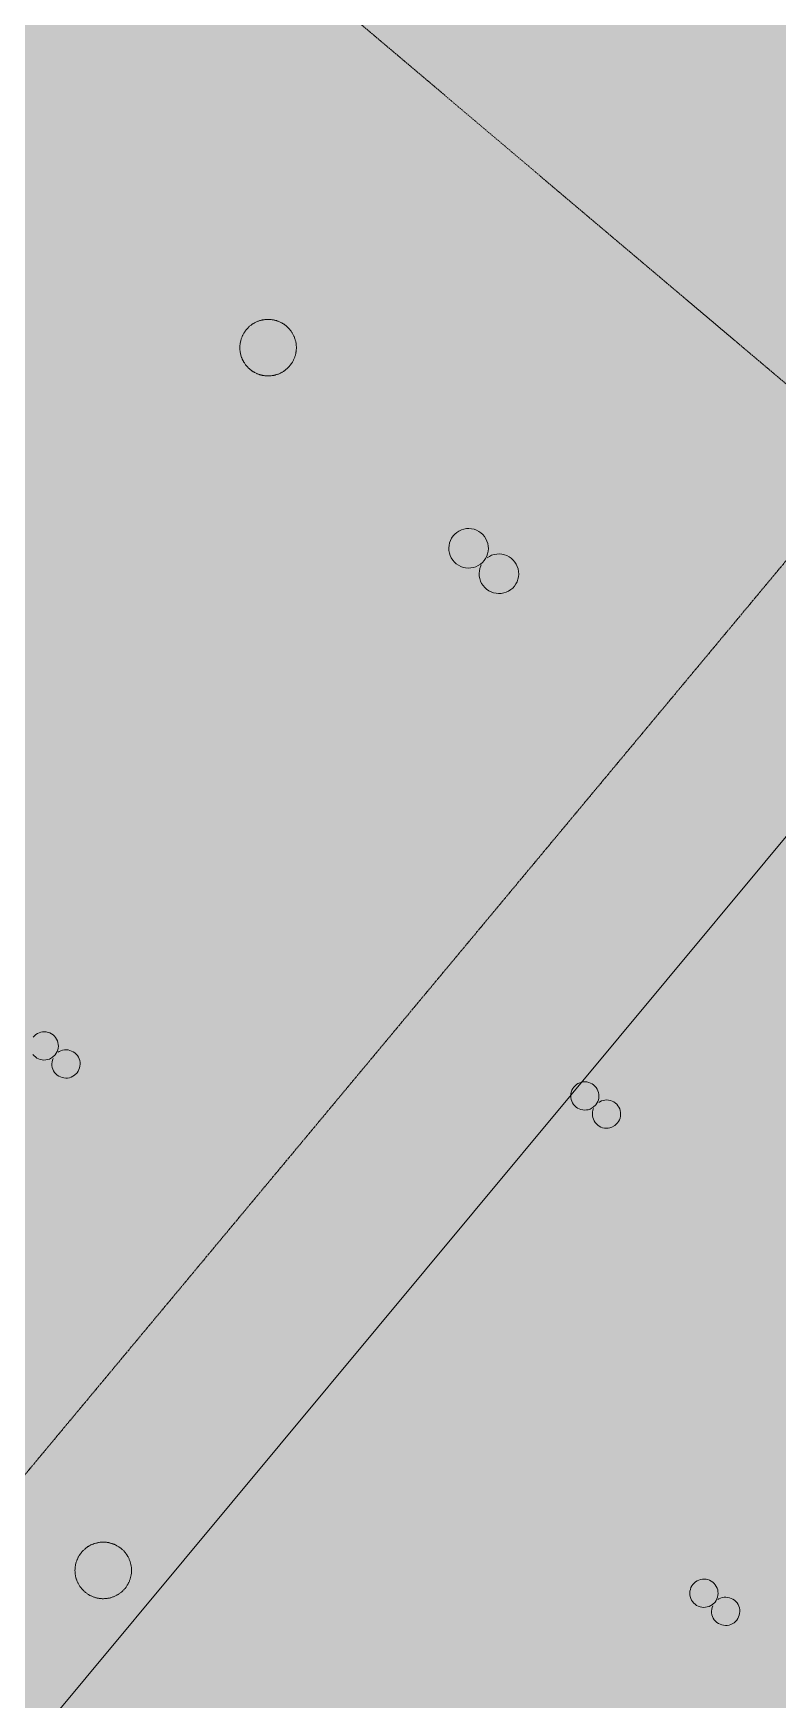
# Model space of a CAD drawing. Header units: millimetres. Extents: x -31757 to 121236, y -27283 to 63658.
# Drawn here: x 46065 to 47382, y 32458 to 35405 of the extents above; entities that cross this region are included whole.
import ezdxf

# ---------------------------------------------------------------- set-up
doc = ezdxf.new("R2010")
doc.units = ezdxf.units.MM
doc.linetypes.add('DASHDOT', pattern=[3.556, 2.54, -0.508, 0, -0.508])
doc.linetypes.add('PHANTOM', pattern=[6.35, 3.175, -0.635, 0.635, -0.635, 0.635, -0.635])
for name, color, linetype, lineweight in [('02_切断（家具）', 8, 'Continuous', 18), ('06_部屋の色', 8, 'Continuous', 0), ('11_見えがかり（家具）', 8, 'Continuous', 9), ('20_上部（屋根の外形・梁）', 8, 'PHANTOM', 9), ('40_通り芯', 1, 'DASHDOT', 9), ('50_寸法', 3, 'Continuous', 9)]:
    doc.layers.add(name, color=color, linetype=linetype, lineweight=lineweight)

msp = doc.modelspace()

# ---------------------------------------------------------------- hatches: boundary and pattern name
at = {"layer": '02_切断（家具）'}
for points in [[(46430.7, 34847), (46430.6, 34848.6), (46430.7, 34849.5), (46430.7, 34851.2), (46430.7, 34852.1), (46430.9, 34853.8), (46431, 34854.7), (46431.2, 34856.3), (46431.3, 34857.2), (46431.6, 34858.8), (46431.8, 34859.7), (46432.1, 34861.3), (46432.4, 34862.1), (46432.8, 34863.7), (46433.1, 34864.5), (46433.6, 34866), (46433.9, 34866.8), (46434.5, 34868.3), (46434.8, 34869.1), (46435.4, 34870.5), (46435.8, 34871.2), (46436.5, 34872.6), (46436.9, 34873.3), (46437.6, 34874.6), (46438.1, 34875.3), (46438.9, 34876.6), (46439.3, 34877.3), (46440.2, 34878.5), (46440.6, 34879.1), (46441.5, 34880.2), (46442, 34880.9), (46442.9, 34882), (46443.3, 34882.4), (46443.6, 34882.7), (46444.5, 34883.6), (46445.1, 34884.3), (46446.1, 34885.3), (46446.8, 34885.9), (46447.8, 34886.8), (46448.6, 34887.5), (46449.7, 34888.4), (46450.5, 34889), (46451.6, 34889.8), (46452.4, 34890.4), (46453.6, 34891.2), (46454.5, 34891.7), (46455.7, 34892.5), (46456.6, 34893), (46457.9, 34893.7), (46458.8, 34894.1), (46460.2, 34894.7), (46461.1, 34895.1), (46462.5, 34895.7), (46463.5, 34896.1), (46464.9, 34896.6), (46465.9, 34896.9), (46467.4, 34897.3), (46468.4, 34897.6), (46469.9, 34897.9), (46470.9, 34898.1), (46472.4, 34898.4), (46473.5, 34898.6), (46475, 34898.8), (46476, 34898.9), (46477.6, 34899), (46478.6, 34899.1), (46480.1, 34899.1), (46481.2, 34899.1), (46482.7, 34899.1), (46483.8, 34899), (46485.3, 34898.9), (46486.3, 34898.8), (46487.8, 34898.6), (46488.9, 34898.4), (46490.3, 34898.2), (46491.3, 34897.9), (46492.8, 34897.6), (46493.8, 34897.3), (46495.2, 34897), (46496.1, 34896.6), (46497.5, 34896.2), (46498.5, 34895.8), (46499.8, 34895.3), (46500.7, 34894.9), (46502, 34894.3), (46502.9, 34893.9), (46504.1, 34893.3), (46505, 34892.8), (46506.2, 34892.1), (46507, 34891.6), (46508.1, 34890.9), (46508.9, 34890.4), (46510, 34889.6), (46510.7, 34889), (46511.8, 34888.2), (46512.5, 34887.7), (46513.5, 34886.8), (46514.2, 34886.2), (46515.2, 34885.3), (46515.8, 34884.6), (46516.8, 34883.7), (46517.4, 34882.9), (46518.4, 34881.9), (46519, 34881.2), (46519.9, 34880.1), (46520.5, 34879.3), (46521.3, 34878.2), (46521.9, 34877.3), (46522.7, 34876.2), (46523.2, 34875.3), (46524, 34874), (46524.5, 34873.1), (46525.2, 34871.9), (46525.6, 34870.9), (46526.3, 34869.6), (46526.7, 34868.6), (46527.2, 34867.2), (46527.6, 34866.2), (46528.1, 34864.8), (46528.4, 34863.8), (46528.8, 34862.4), (46529.1, 34861.3), (46529.5, 34859.9), (46529.7, 34858.8), (46530, 34857.3), (46530.1, 34856.3), (46530.3, 34854.8), (46530.4, 34853.7), (46530.5, 34852.2), (46530.6, 34851.1), (46530.6, 34849.6), (46530.6, 34848.5), (46530.6, 34847), (46530.5, 34846), (46530.4, 34844.5), (46530.3, 34843.4), (46530.1, 34841.9), (46529.9, 34840.9), (46529.7, 34839.4), (46529.5, 34838.4), (46529.1, 34837), (46528.9, 34836), (46528.5, 34834.6), (46528.2, 34833.6), (46527.7, 34832.2), (46527.3, 34831.3), (46526.8, 34830), (46526.4, 34829), (46525.8, 34827.8), (46525.4, 34826.9), (46524.8, 34825.6), (46524.3, 34824.8), (46523.6, 34823.6), (46523.1, 34822.8), (46522.4, 34821.6), (46522.2, 34821.3), (46521.9, 34821), (46521.1, 34819.8), (46520.6, 34819.1), (46519.8, 34818), (46519.3, 34817.4), (46518.3, 34816.3), (46517.8, 34815.7), (46516.8, 34814.6), (46516.2, 34814), (46515.2, 34813), (46514.6, 34812.4), (46513.5, 34811.4), (46512.8, 34810.9), (46511.6, 34809.9), (46510.9, 34809.4), (46509.7, 34808.4), (46509, 34807.9), (46507.7, 34807.1), (46506.9, 34806.6), (46505.6, 34805.8), (46504.8, 34805.4), (46503.4, 34804.6), (46502.6, 34804.2), (46501.1, 34803.5), (46500.3, 34803.1), (46498.8, 34802.5), (46497.9, 34802.2), (46496.4, 34801.7), (46495.5, 34801.4), (46493.9, 34800.9), (46493, 34800.7), (46491.4, 34800.3), (46490.5, 34800.1), (46488.9, 34799.8), (46487.9, 34799.7), (46486.3, 34799.4), (46485.4, 34799.4), (46483.7, 34799.2), (46482.8, 34799.2), (46481.1, 34799.1), (46480.2, 34799.1), (46478.6, 34799.2), (46477.6, 34799.2), (46476, 34799.3), (46475.1, 34799.4), (46473.5, 34799.6), (46472.6, 34799.8), (46471, 34800.1), (46470.1, 34800.3), (46468.5, 34800.6), (46467.6, 34800.8), (46466.1, 34801.3), (46465.3, 34801.6), (46463.8, 34802.1), (46462.9, 34802.4), (46461.5, 34802.9), (46460.7, 34803.3), (46459.3, 34803.9), (46458.5, 34804.3), (46457.2, 34805), (46456.4, 34805.4), (46455.1, 34806.1), (46454.4, 34806.6), (46453.2, 34807.3), (46452.5, 34807.8), (46451.3, 34808.6), (46450.7, 34809.1), (46449.5, 34810), (46448.9, 34810.5), (46447.8, 34811.4), (46447.2, 34812), (46446.1, 34812.9), (46445.5, 34813.5), (46444.5, 34814.6), (46443.9, 34815.2), (46442.9, 34816.3), (46442.4, 34817), (46441.4, 34818.1), (46440.9, 34818.8), (46439.9, 34820.1), (46439.5, 34820.8), (46438.6, 34822.1), (46438.1, 34822.8), (46437.3, 34824.2), (46436.9, 34825), (46436.1, 34826.4), (46435.7, 34827.2), (46435, 34828.7), (46434.7, 34829.5), (46434, 34831), (46433.7, 34831.9), (46433.2, 34833.4), (46432.9, 34834.3), (46432.4, 34835.9), (46432.2, 34836.7), (46431.8, 34838.4), (46431.6, 34839.3), (46431.3, 34840.9), (46431.2, 34841.8), (46431, 34843.5), (46430.9, 34844.4), (46430.7, 34846)], [(46139.1, 32684.4), (46139, 32685.9), (46139, 32687), (46139.1, 32688.5), (46139.1, 32689.5), (46139.2, 32691), (46139.4, 32692.1), (46139.5, 32693.6), (46139.7, 32694.6), (46140, 32696.1), (46140.2, 32697.1), (46140.5, 32698.5), (46140.8, 32699.5), (46141.2, 32700.9), (46141.5, 32701.9), (46142, 32703.3), (46142.3, 32704.2), (46142.8, 32705.6), (46143.2, 32706.5), (46143.8, 32707.8), (46144.2, 32708.6), (46144.9, 32709.9), (46145.3, 32710.7), (46146, 32711.9), (46146.5, 32712.7), (46147.3, 32713.9), (46147.8, 32714.6), (46148.5, 32715.7), (46149.1, 32716.5), (46149.9, 32717.5), (46150.5, 32718.2), (46151.3, 32719.2), (46151.9, 32719.9), (46152.8, 32720.9), (46153.5, 32721.6), (46154.5, 32722.5), (46155.2, 32723.2), (46156.2, 32724.1), (46157, 32724.7), (46158, 32725.6), (46158.8, 32726.2), (46160, 32727.1), (46160.8, 32727.6), (46162, 32728.5), (46162.8, 32729), (46164.1, 32729.7), (46165, 32730.2), (46166.3, 32730.9), (46167.2, 32731.4), (46168.6, 32732), (46169.5, 32732.4), (46170.9, 32733), (46171.9, 32733.4), (46173.3, 32733.9), (46174.3, 32734.2), (46175.8, 32734.6), (46176.8, 32734.9), (46178.3, 32735.2), (46179.3, 32735.4), (46180.8, 32735.7), (46181.8, 32735.9), (46183.4, 32736.1), (46184.4, 32736.2), (46185.9, 32736.3), (46187, 32736.3), (46188.5, 32736.4), (46189.6, 32736.4), (46191.1, 32736.4), (46192.1, 32736.3), (46193.7, 32736.2), (46194.7, 32736.1), (46196.2, 32735.9), (46197.2, 32735.7), (46198.7, 32735.5), (46199.7, 32735.2), (46201.1, 32734.9), (46202.1, 32734.6), (46203.6, 32734.2), (46204.5, 32733.9), (46205.9, 32733.5), (46206.8, 32733.1), (46208.2, 32732.6), (46209.1, 32732.2), (46210.4, 32731.6), (46211.2, 32731.2), (46212.5, 32730.5), (46213.3, 32730.1), (46214.5, 32729.4), (46215.3, 32728.9), (46216.5, 32728.2), (46217.3, 32727.6), (46218.4, 32726.9), (46219.1, 32726.3), (46220.1, 32725.5), (46220.8, 32724.9), (46221.9, 32724.1), (46222.5, 32723.5), (46223.5, 32722.6), (46224.2, 32721.9), (46225.2, 32720.9), (46225.8, 32720.2), (46226.7, 32719.2), (46227.4, 32718.5), (46228.3, 32717.4), (46228.9, 32716.6), (46229.7, 32715.5), (46230.3, 32714.6), (46231.1, 32713.4), (46231.6, 32712.6), (46232.4, 32711.3), (46232.8, 32710.4), (46233.6, 32709.1), (46234, 32708.2), (46234.6, 32706.9), (46235, 32705.9), (46235.6, 32704.5), (46236, 32703.5), (46236.5, 32702.1), (46236.8, 32701.1), (46237.2, 32699.7), (46237.5, 32698.6), (46237.8, 32697.2), (46238, 32696.1), (46238.3, 32694.6), (46238.5, 32693.6), (46238.7, 32692.1), (46238.8, 32691), (46238.9, 32689.5), (46239, 32688.4), (46239, 32686.9), (46239, 32685.8), (46239, 32684.3), (46238.9, 32683.3), (46238.8, 32681.8), (46238.7, 32680.7), (46238.5, 32679.2), (46238.3, 32678.2), (46238.1, 32676.7), (46237.8, 32675.7), (46237.5, 32674.3), (46237.3, 32673.3), (46236.9, 32671.9), (46236.5, 32670.9), (46236.1, 32669.5), (46235.7, 32668.6), (46235.2, 32667.2), (46234.8, 32666.3), (46234.2, 32665), (46233.8, 32664.2), (46233.2, 32662.9), (46232.7, 32662.1), (46232, 32660.9), (46231.5, 32660.1), (46230.8, 32658.9), (46230.3, 32658.2), (46229.5, 32657), (46228.9, 32656.3), (46228.1, 32655.3), (46227.6, 32654.6), (46226.7, 32653.6), (46226.1, 32652.9), (46225.2, 32651.9), (46224.5, 32651.2), (46223.6, 32650.3), (46222.9, 32649.6), (46221.8, 32648.7), (46221.1, 32648.1), (46220, 32647.2), (46219.2, 32646.6), (46218.1, 32645.7), (46217.2, 32645.1), (46216.1, 32644.3), (46215.2, 32643.8), (46213.9, 32643.1), (46213, 32642.6), (46211.8, 32641.9), (46210.8, 32641.4), (46209.5, 32640.8), (46208.5, 32640.4), (46207.1, 32639.8), (46206.2, 32639.4), (46204.7, 32638.9), (46203.7, 32638.6), (46202.3, 32638.2), (46201.3, 32637.9), (46199.8, 32637.6), (46198.7, 32637.4), (46197.2, 32637.1), (46196.2, 32636.9), (46194.7, 32636.7), (46193.6, 32636.6), (46192.1, 32636.5), (46191, 32636.5), (46189.5, 32636.4), (46188.5, 32636.4), (46186.9, 32636.4), (46185.9, 32636.5), (46184.4, 32636.6), (46183.3, 32636.7), (46181.8, 32636.9), (46180.8, 32637.1), (46179.3, 32637.3), (46178.3, 32637.6), (46176.9, 32637.9), (46175.9, 32638.2), (46174.5, 32638.6), (46173.5, 32638.9), (46172.1, 32639.3), (46171.2, 32639.7), (46169.9, 32640.2), (46169, 32640.6), (46167.7, 32641.2), (46166.8, 32641.6), (46165.5, 32642.3), (46164.7, 32642.7), (46163.5, 32643.4), (46162.7, 32643.9), (46161.5, 32644.6), (46160.8, 32645.2), (46159.7, 32645.9), (46158.9, 32646.5), (46157.9, 32647.3), (46157.2, 32647.9), (46156.2, 32648.7), (46155.5, 32649.3), (46154.5, 32650.2), (46153.8, 32650.9), (46152.9, 32651.9), (46152.2, 32652.6), (46151.3, 32653.6), (46150.7, 32654.3), (46149.8, 32655.4), (46149.2, 32656.2), (46148.3, 32657.3), (46147.8, 32658.2), (46147, 32659.4), (46146.4, 32660.2), (46145.7, 32661.5), (46145.2, 32662.4), (46144.5, 32663.7), (46144, 32664.6), (46143.4, 32665.9), (46143, 32666.9), (46142.4, 32668.3), (46142.1, 32669.3), (46141.6, 32670.7), (46141.2, 32671.7), (46140.8, 32673.1), (46140.6, 32674.2), (46140.2, 32675.6), (46140, 32676.7), (46139.7, 32678.2), (46139.6, 32679.2), (46139.3, 32680.7), (46139.2, 32681.8), (46139.1, 32683.3)]]:
    msp.add_hatch(color=8, dxfattribs=at).paths.add_polyline_path(points)
at = {"layer": '06_部屋の色', "true_color": 0xe9dfcf}
h = msp.add_hatch(color=8, dxfattribs=at)
h.paths.add_polyline_path([(41967, 30769.9), (42314.6, 31207.1), (42442.1, 31367.5), (42919.4, 31963.3), (43398.9, 32557.4), (43880.6, 33149.6), (44200.1, 33539.4), (44364.6, 33740.1), (44850.7, 34328.8), (45339, 34915.7), (45829.5, 35500.7), (46124.6, 35850), (46124.6, 35850), (46187.5, 35924.5), (46189.4, 35922.9), (47685.5, 37666.6), (47984.4, 38015), (47986, 38016.8), (48081.6, 38128.3), (48082, 38128.8), (48082, 38128.8), (48096.8, 38145.5), (48132, 38185.3), (48163.8, 38221.3), (48181.6, 38241.4), (49656.3, 39910.2), (49971.3, 40266.5), (49972.9, 40268.4), (50069.9, 40378.2), (50070.1, 40378.4), (50070.1, 40378.4), (50070.1, 40378.4), (50070.1, 40378.4), (50080.6, 40389.9), (50127.9, 40441.9), (50171.4, 40489.7), (51670.7, 42137.1), (51990.9, 42488.8), (51992.5, 42490.6), (52091.3, 42599.2), (52092, 42599.9), (52107, 42615.9), (52194.3, 42709), (52632.9, 43177), (52741.3, 43292.6), (52764.2, 43317.1), (54144.9, 44790.2), (54145, 44790.3), (54145, 44790.3), (54145, 44790.3), (56061.8, 46776.3), (56226.3, 46946.8), (56230.2, 46950.8), (56618.9, 47342), (56654.5, 47377.8), (56650.6, 47381.6), (57157.8, 47894.8), (57696.5, 48435.7), (58061.1, 48798.7), (58063.8, 48795.9), (58320.8, 49054.5), (58346.9, 49080.8), (58347.1, 49080.9), (60377.4, 51065), (60490.8, 51175.8), (60494.6, 51179.5), (60494.6, 51179.5), (60494.6, 51179.5), (60613.4, 51292.3), (60817.3, 51485.7), (60930.2, 51592.9), (60928.6, 51594.6), (61146.4, 51801.3), (61148, 51799.6), (61657.7, 52283.3), (61656.1, 52285), (62561.4, 53144.2), (62563, 53142.5), (62607.4, 53184.6), (62933.8, 52835.9), (62999, 52897.7), (62999, 52897.7), (62999, 52897.7), (62999, 52897.7), (63065.1, 52958.6), (62739, 53307.7), (62783.8, 53349), (62782.2, 53350.7), (64436.6, 54875.3), (64438.2, 54873.6), (64814.7, 55220.6), (64813.1, 55222.3), (64879.7, 55283), (66089.8, 53950.5), (65530.5, 53440.7), (64973.1, 52928.8), (64417.6, 52414.9), (63901.5, 51933.8), (63312.5, 51380.9), (62762.8, 50860.8), (62215, 50338.6), (61741.6, 49884), (61125.3, 49288.2), (60583.5, 48760), (60043.5, 48229.8), (59613.5, 47804.2), (58969.6, 47163.3), (58435.6, 46627), (57903.7, 46088.8), (57514.5, 45692.1), (57514.5, 45692.1), (57373.7, 45548.6), (56845.7, 45006.5), (56319.8, 44462.4), (55795.9, 43916.3), (55448, 43550.9), (55448, 43550.9), (55274, 43368.3), (54754.2, 42818.3), (54236.4, 42266.4), (53720.7, 41712.6), (53416.5, 41383.5), (53207, 41156.9), (52695.5, 40599.3), (52186, 40039.7), (51678.5, 39478.3), (51412.1, 39181.3), (51173.2, 38915), (50670, 38349.8), (50168.8, 37782.8), (49669.8, 37213.9), (49441.5, 36951.6), (49172.9, 36643.1), (48678.2, 36070.5), (48185.5, 35496.1), (47695.1, 34919.8), (47499.2, 34687.9), (47206.7, 34341.7), (46720.5, 33761.8), (46236.5, 33180.1), (45754.6, 32596.6), (45594.7, 32401.5), (45274.9, 32011.3), (44797.4, 31424.2), (44322.1, 30835.3), (43849, 30244.7), (43725.8, 30089.7), (43378.1, 29652.3), (43230, 29464.6), (42762.1, 29834.3), (42719.6, 29861.2), (42671.4, 29880.8), (42618.5, 29894.4), (42561.8, 29903), (42502.3, 29908.1), (42440.8, 29910.8), (42316.3, 29914), (42255.1, 29917.1), (42191.6, 29917.1), (42122.8, 29910.5), (42050.8, 29899.7), (41904.4, 29875.1), (41833.8, 29866.1), (41767.4, 29862.5), (41707.2, 29866.6), (41654.9, 29881), (41607.5, 29901.7), (41560.8, 29923.2), (41515.3, 29946.1), (41471, 29970.7), (41428.5, 29997.5), (41387.9, 30026.5), (40498.9, 28893.5), (41023.5, 29569.3), (41494.1, 30170.5)])
h.paths.add_polyline_path([(46390.4, 35759.4), (46284.4, 35849), (46279.2, 35843), (46218.2, 35770.8), (46335.8, 35671.4), (46341.8, 35678.4), (46402, 35749.6)], flags=0)
for points in [[(46196.9, 35933.7), (48080.6, 38129.2), (58385.3, 29156), (57472.7, 28092.3), (57499.3, 28069.5), (56586.8, 27006.1), (56560.1, 27028.7), (46342.1, 35666.8), (46413.7, 35750.3)], [(44203.4, 33542.8), (46118.8, 35842.5), (46335.7, 35659.1), (46342.1, 35666.8), (56560.1, 27028.7), (55663.2, 25951.8), (55690.1, 25929.4), (54793.3, 24852.8)], [(43917.8, 27824.3), (43895.6, 27877), (43874.8, 27931.4), (43855, 27987.2), (43836, 28044.1), (43817.7, 28101.7), (43799.7, 28159.8), (43781.9, 28218.1), (43764, 28276.2), (43745.7, 28334), (43726.9, 28391), (43707.3, 28447), (43686.6, 28501.6), (43664.7, 28554.7), (43643.1, 28608.2), (43623.4, 28664.1), (43605.1, 28721.8), (43587.9, 28780.8), (43571.3, 28840.7), (43554.9, 28900.8), (43538.3, 28960.7), (43521.1, 29019.7), (43502.9, 29077.5), (43483.2, 29133.4), (43461.6, 29186.9), (43437.8, 29237.5), (43411.3, 29284.7), (43381.6, 29327.9), (43348.4, 29366.7), (43311.3, 29400.4), (43272.1, 29431.3), (43232.9, 29462.3), (43229.8, 29464.7), (43333.3, 29595.7), (43625.3, 29963.9), (43722.5, 30085.9), (43918.2, 30331.4), (44212, 30698.3), (44506.6, 31064.4), (44802.1, 31429.9), (45098.4, 31794.7), (45395.5, 32158.8), (45594.6, 32401.6), (45693.5, 32522.2), (45992.3, 32884.9), (46292, 33247), (46592.5, 33608.3), (46893.8, 33968.9), (47195.9, 34328.9), (47498.9, 34688.1), (55441.2, 27973.9), (55153.7, 27633.1), (54867, 27291.5), (54581.1, 26949.3), (54295.9, 26606.4), (54011.6, 26262.9), (53728.1, 25918.7), (53637.4, 25808.2), (53634.2, 25804.3), (53445.3, 25573.9), (53163.4, 25228.4), (52882.2, 24882.3), (52601.9, 24535.5), (52322.3, 24188.1), (52043.6, 23840), (51857.9, 23607), (51765.6, 23491.3), (51488.5, 23141.9), (51212.2, 22791.9), (50973, 22487.4), (50940.2, 22518.9), (50903.7, 22553.3), (50866.7, 22587.2), (50829.1, 22620.3), (50753.2, 22685.5), (50715.2, 22718.1), (50677.2, 22750.7), (50639.1, 22783.2), (50601, 22815.5), (50562.7, 22847.7), (50524.3, 22879.7), (50485.7, 22911.5), (50446.9, 22943.1), (50407.9, 22974.4), (50368.7, 23005.5), (50328.3, 23035), (50286, 23062.1), (50242, 23087), (50196.6, 23110.1), (50150, 23131.7), (50102.4, 23152), (50054.1, 23171.4), (50005.3, 23190.2), (49956.2, 23208.7), (49907.1, 23227.2), (49858.3, 23245.9), (49810, 23265.3), (49762.3, 23285.6), (49715.7, 23307.1), (49670.2, 23330.2), (49626.2, 23355.1), (49583.8, 23382.1), (49543.4, 23411.6), (49505.7, 23444.5), (49471.1, 23481.4), (49439.2, 23521.7), (49409.6, 23565), (49381.9, 23610.7), (49355.8, 23658.5), (49330.9, 23707.7), (49306.7, 23757.9), (49259.3, 23859.4), (49235.2, 23909.8), (49210.4, 23959.2), (49184.5, 24007.1), (49157.1, 24053.1), (49129.3, 24098.7), (49102.3, 24145.4), (49076.1, 24193), (49050.3, 24241.1), (49024.7, 24289.5), (48999.1, 24337.9), (48973.3, 24386), (48947.1, 24433.5), (48920.1, 24480.1), (48892.2, 24525.6), (48863.2, 24569.7), (48832.9, 24612), (48800.9, 24652.2), (48767.2, 24690.2), (48731.4, 24725.6), (48693.3, 24758.1), (48652.8, 24787.5), (48610.1, 24814.1), (48565.4, 24838.1), (48518.9, 24859.8), (48470.7, 24879.4), (48421.2, 24897.2), (48370.4, 24913.5), (48318.6, 24928.5), (48266, 24942.5), (48212.8, 24955.7), (48159.3, 24968.4), (48105.5, 24980.9), (48051.7, 24993.3), (47998.2, 25006.1), (47945.1, 25019.4), (47892.6, 25033.5), (47841, 25048.7), (47790.4, 25065.2), (47739.8, 25081.8), (47688.3, 25097.1), (47636, 25111.4), (47583.1, 25125.1), (47529.9, 25138.3), (47476.6, 25151.3), (47423.4, 25164.4), (47370.5, 25178), (47318, 25192.2), (47266.3, 25207.3), (47215.6, 25223.6), (47166, 25241.4), (47117.8, 25260.9), (47071.2, 25282.5), (47026.4, 25306.4), (46983.6, 25332.8), (46943, 25362.1), (46904.9, 25394.5), (46869.1, 25429.9), (46835.4, 25467.9), (46803.5, 25508.3), (46773.2, 25550.7), (46744.2, 25594.8), (46716.3, 25640.3), (46689.3, 25686.8), (46662.8, 25734), (46636.7, 25781.7), (46610.6, 25829.5), (46584.4, 25877.1), (46557.7, 25924.1), (46530.4, 25970.2), (46502.1, 26015.1), (46472.6, 26058.6), (46441.7, 26100.2), (46409.1, 26139.6), (46374.5, 26176.6), (46338.9, 26212.2), (46303.2, 26247.6), (46267.4, 26283), (46231.5, 26318.3), (46195.5, 26353.4), (46159.3, 26388.3), (46123.1, 26423.1), (46086.6, 26457.6), (46049.9, 26491.9), (46013.1, 26525.9), (45976, 26559.6), (45938.7, 26593.1), (45901.1, 26626.2), (45863.2, 26658.9), (45825.1, 26691.3), (45786.6, 26723.3), (45747.8, 26754.8), (45708.7, 26785.9), (45667.5, 26814.4), (45622.7, 26838.4), (45575, 26858.5), (45524.6, 26875.3), (45472.1, 26889.4), (45418, 26901.4), (45362.7, 26911.9), (45306.6, 26921.4), (45250.2, 26930.5), (45194, 26939.9), (45138.4, 26950), (45083.9, 26961.6), (45031, 26975.2), (44980.1, 26991.3), (44931.7, 27010.6), (44886.3, 27033.7), (44842.5, 27058.9), (44798.9, 27084.3), (44755.3, 27109.8), (44711.9, 27135.5), (44668.7, 27161.4), (44625.7, 27187.5), (44582.8, 27213.9), (44540.2, 27240.5), (44497.7, 27267.5), (44455.6, 27294.7), (44413.7, 27322.3), (44372, 27350.2), (44330.7, 27378.6), (44289.7, 27407.3), (44249, 27436.4), (44208.7, 27466), (44168.7, 27496.1), (44129.1, 27526.6), (44091.3, 27559.4), (44056.4, 27595.9), (44024.2, 27635.9), (43994.5, 27679), (43967, 27725), (43941.5, 27773.5)]]:
    msp.add_hatch(color=8, dxfattribs=at).paths.add_polyline_path(points)

# ---------------------------------------------------------------- linework, layer by layer
at = {"layer": '02_切断（家具）'}
for points in [[(46430.7, 34847), (46430.6, 34848.6), (46430.7, 34849.5), (46430.7, 34851.2), (46430.7, 34852.1), (46430.9, 34853.8), (46431, 34854.7), (46431.2, 34856.3), (46431.3, 34857.2), (46431.6, 34858.8), (46431.8, 34859.7), (46432.1, 34861.3), (46432.4, 34862.1), (46432.8, 34863.7), (46433.1, 34864.5), (46433.6, 34866), (46433.9, 34866.8), (46434.5, 34868.3), (46434.8, 34869.1), (46435.4, 34870.5), (46435.8, 34871.2), (46436.5, 34872.6), (46436.9, 34873.3), (46437.6, 34874.6), (46438.1, 34875.3), (46438.9, 34876.6), (46439.3, 34877.3), (46440.2, 34878.5), (46440.6, 34879.1), (46441.5, 34880.2), (46442, 34880.9), (46442.9, 34882), (46443.3, 34882.4), (46443.6, 34882.7), (46444.5, 34883.6), (46445.1, 34884.3), (46446.1, 34885.3), (46446.8, 34885.9), (46447.8, 34886.8), (46448.6, 34887.5), (46449.7, 34888.4), (46450.5, 34889), (46451.6, 34889.8), (46452.4, 34890.4), (46453.6, 34891.2), (46454.5, 34891.7), (46455.7, 34892.5), (46456.6, 34893), (46457.9, 34893.7), (46458.8, 34894.1), (46460.2, 34894.7), (46461.1, 34895.1), (46462.5, 34895.7), (46463.5, 34896.1), (46464.9, 34896.6), (46465.9, 34896.9), (46467.4, 34897.3), (46468.4, 34897.6), (46469.9, 34897.9), (46470.9, 34898.1), (46472.4, 34898.4), (46473.5, 34898.6), (46475, 34898.8), (46476, 34898.9), (46477.6, 34899), (46478.6, 34899.1), (46480.1, 34899.1), (46481.2, 34899.1), (46482.7, 34899.1), (46483.8, 34899), (46485.3, 34898.9), (46486.3, 34898.8), (46487.8, 34898.6), (46488.9, 34898.4), (46490.3, 34898.2), (46491.3, 34897.9), (46492.8, 34897.6), (46493.8, 34897.3), (46495.2, 34897), (46496.1, 34896.6), (46497.5, 34896.2), (46498.5, 34895.8), (46499.8, 34895.3), (46500.7, 34894.9), (46502, 34894.3), (46502.9, 34893.9), (46504.1, 34893.3), (46505, 34892.8), (46506.2, 34892.1), (46507, 34891.6), (46508.1, 34890.9), (46508.9, 34890.4), (46510, 34889.6), (46510.7, 34889), (46511.8, 34888.2), (46512.5, 34887.7), (46513.5, 34886.8), (46514.2, 34886.2), (46515.2, 34885.3), (46515.8, 34884.6), (46516.8, 34883.7), (46517.4, 34882.9), (46518.4, 34881.9), (46519, 34881.2), (46519.9, 34880.1), (46520.5, 34879.3), (46521.3, 34878.2), (46521.9, 34877.3), (46522.7, 34876.2), (46523.2, 34875.3), (46524, 34874), (46524.5, 34873.1), (46525.2, 34871.9), (46525.6, 34870.9), (46526.3, 34869.6), (46526.7, 34868.6), (46527.2, 34867.2), (46527.6, 34866.2), (46528.1, 34864.8), (46528.4, 34863.8), (46528.8, 34862.4), (46529.1, 34861.3), (46529.5, 34859.9), (46529.7, 34858.8), (46530, 34857.3), (46530.1, 34856.3), (46530.3, 34854.8), (46530.4, 34853.7), (46530.5, 34852.2), (46530.6, 34851.1), (46530.6, 34849.6), (46530.6, 34848.5), (46530.6, 34847), (46530.5, 34846), (46530.4, 34844.5), (46530.3, 34843.4), (46530.1, 34841.9), (46529.9, 34840.9), (46529.7, 34839.4), (46529.5, 34838.4), (46529.1, 34837), (46528.9, 34836), (46528.5, 34834.6), (46528.2, 34833.6), (46527.7, 34832.2), (46527.3, 34831.3), (46526.8, 34830), (46526.4, 34829), (46525.8, 34827.8), (46525.4, 34826.9), (46524.8, 34825.6), (46524.3, 34824.8), (46523.6, 34823.6), (46523.1, 34822.8), (46522.4, 34821.6), (46522.2, 34821.3), (46521.9, 34821), (46521.1, 34819.8), (46520.6, 34819.1), (46519.8, 34818), (46519.3, 34817.4), (46518.3, 34816.3), (46517.8, 34815.7), (46516.8, 34814.6), (46516.2, 34814), (46515.2, 34813), (46514.6, 34812.4), (46513.5, 34811.4), (46512.8, 34810.9), (46511.6, 34809.9), (46510.9, 34809.4), (46509.7, 34808.4), (46509, 34807.9), (46507.7, 34807.1), (46506.9, 34806.6), (46505.6, 34805.8), (46504.8, 34805.4), (46503.4, 34804.6), (46502.6, 34804.2), (46501.1, 34803.5), (46500.3, 34803.1), (46498.8, 34802.5), (46497.9, 34802.2), (46496.4, 34801.7), (46495.5, 34801.4), (46493.9, 34800.9), (46493, 34800.7), (46491.4, 34800.3), (46490.5, 34800.1), (46488.9, 34799.8), (46487.9, 34799.7), (46486.3, 34799.4), (46485.4, 34799.4), (46483.7, 34799.2), (46482.8, 34799.2), (46481.1, 34799.1), (46480.2, 34799.1), (46478.6, 34799.2), (46477.6, 34799.2), (46476, 34799.3), (46475.1, 34799.4), (46473.5, 34799.6), (46472.6, 34799.8), (46471, 34800.1), (46470.1, 34800.3), (46468.5, 34800.6), (46467.6, 34800.8), (46466.1, 34801.3), (46465.3, 34801.6), (46463.8, 34802.1), (46462.9, 34802.4), (46461.5, 34802.9), (46460.7, 34803.3), (46459.3, 34803.9), (46458.5, 34804.3), (46457.2, 34805), (46456.4, 34805.4), (46455.1, 34806.1), (46454.4, 34806.6), (46453.2, 34807.3), (46452.5, 34807.8), (46451.3, 34808.6), (46450.7, 34809.1), (46449.5, 34810), (46448.9, 34810.5), (46447.8, 34811.4), (46447.2, 34812), (46446.1, 34812.9), (46445.5, 34813.5), (46444.5, 34814.6), (46443.9, 34815.2), (46442.9, 34816.3), (46442.4, 34817), (46441.4, 34818.1), (46440.9, 34818.8), (46439.9, 34820.1), (46439.5, 34820.8), (46438.6, 34822.1), (46438.1, 34822.8), (46437.3, 34824.2), (46436.9, 34825), (46436.1, 34826.4), (46435.7, 34827.2), (46435, 34828.7), (46434.7, 34829.5), (46434, 34831), (46433.7, 34831.9), (46433.2, 34833.4), (46432.9, 34834.3), (46432.4, 34835.9), (46432.2, 34836.7), (46431.8, 34838.4), (46431.6, 34839.3), (46431.3, 34840.9), (46431.2, 34841.8), (46431, 34843.5), (46430.9, 34844.4), (46430.7, 34846), (46430.7, 34847)], [(46139.1, 32684.4), (46139, 32685.9), (46139, 32687), (46139.1, 32688.5), (46139.1, 32689.5), (46139.2, 32691), (46139.4, 32692.1), (46139.5, 32693.6), (46139.7, 32694.6), (46140, 32696.1), (46140.2, 32697.1), (46140.5, 32698.5), (46140.8, 32699.5), (46141.2, 32700.9), (46141.5, 32701.9), (46142, 32703.3), (46142.3, 32704.2), (46142.8, 32705.6), (46143.2, 32706.5), (46143.8, 32707.8), (46144.2, 32708.6), (46144.9, 32709.9), (46145.3, 32710.7), (46146, 32711.9), (46146.5, 32712.7), (46147.3, 32713.9), (46147.8, 32714.6), (46148.5, 32715.7), (46149.1, 32716.5), (46149.9, 32717.5), (46150.5, 32718.2), (46151.3, 32719.2), (46151.9, 32719.9), (46152.8, 32720.9), (46153.5, 32721.6), (46154.5, 32722.5), (46155.2, 32723.2), (46156.2, 32724.1), (46157, 32724.7), (46158, 32725.6), (46158.8, 32726.2), (46160, 32727.1), (46160.8, 32727.6), (46162, 32728.5), (46162.8, 32729), (46164.1, 32729.7), (46165, 32730.2), (46166.3, 32730.9), (46167.2, 32731.4), (46168.6, 32732), (46169.5, 32732.4), (46170.9, 32733), (46171.9, 32733.4), (46173.3, 32733.9), (46174.3, 32734.2), (46175.8, 32734.6), (46176.8, 32734.9), (46178.3, 32735.2), (46179.3, 32735.4), (46180.8, 32735.7), (46181.8, 32735.9), (46183.4, 32736.1), (46184.4, 32736.2), (46185.9, 32736.3), (46187, 32736.3), (46188.5, 32736.4), (46189.6, 32736.4), (46191.1, 32736.4), (46192.1, 32736.3), (46193.7, 32736.2), (46194.7, 32736.1), (46196.2, 32735.9), (46197.2, 32735.7), (46198.7, 32735.5), (46199.7, 32735.2), (46201.1, 32734.9), (46202.1, 32734.6), (46203.6, 32734.2), (46204.5, 32733.9), (46205.9, 32733.5), (46206.8, 32733.1), (46208.2, 32732.6), (46209.1, 32732.2), (46210.4, 32731.6), (46211.2, 32731.2), (46212.5, 32730.5), (46213.3, 32730.1), (46214.5, 32729.4), (46215.3, 32728.9), (46216.5, 32728.2), (46217.3, 32727.6), (46218.4, 32726.9), (46219.1, 32726.3), (46220.1, 32725.5), (46220.8, 32724.9), (46221.9, 32724.1), (46222.5, 32723.5), (46223.5, 32722.6), (46224.2, 32721.9), (46225.2, 32720.9), (46225.8, 32720.2), (46226.7, 32719.2), (46227.4, 32718.5), (46228.3, 32717.4), (46228.9, 32716.6), (46229.7, 32715.5), (46230.3, 32714.6), (46231.1, 32713.4), (46231.6, 32712.6), (46232.4, 32711.3), (46232.8, 32710.4), (46233.6, 32709.1), (46234, 32708.2), (46234.6, 32706.9), (46235, 32705.9), (46235.6, 32704.5), (46236, 32703.5), (46236.5, 32702.1), (46236.8, 32701.1), (46237.2, 32699.7), (46237.5, 32698.6), (46237.8, 32697.2), (46238, 32696.1), (46238.3, 32694.6), (46238.5, 32693.6), (46238.7, 32692.1), (46238.8, 32691), (46238.9, 32689.5), (46239, 32688.4), (46239, 32686.9), (46239, 32685.8), (46239, 32684.3), (46238.9, 32683.3), (46238.8, 32681.8), (46238.7, 32680.7), (46238.5, 32679.2), (46238.3, 32678.2), (46238.1, 32676.7), (46237.8, 32675.7), (46237.5, 32674.3), (46237.3, 32673.3), (46236.9, 32671.9), (46236.5, 32670.9), (46236.1, 32669.5), (46235.7, 32668.6), (46235.2, 32667.2), (46234.8, 32666.3), (46234.2, 32665), (46233.8, 32664.2), (46233.2, 32662.9), (46232.7, 32662.1), (46232, 32660.9), (46231.5, 32660.1), (46230.8, 32658.9), (46230.3, 32658.2), (46229.5, 32657), (46228.9, 32656.3), (46228.1, 32655.3), (46227.6, 32654.6), (46226.7, 32653.6), (46226.1, 32652.9), (46225.2, 32651.9), (46224.5, 32651.2), (46223.6, 32650.3), (46222.9, 32649.6), (46221.8, 32648.7), (46221.1, 32648.1), (46220, 32647.2), (46219.2, 32646.6), (46218.1, 32645.7), (46217.2, 32645.1), (46216.1, 32644.3), (46215.2, 32643.8), (46213.9, 32643.1), (46213, 32642.6), (46211.8, 32641.9), (46210.8, 32641.4), (46209.5, 32640.8), (46208.5, 32640.4), (46207.1, 32639.8), (46206.2, 32639.4), (46204.7, 32638.9), (46203.7, 32638.6), (46202.3, 32638.2), (46201.3, 32637.9), (46199.8, 32637.6), (46198.7, 32637.4), (46197.2, 32637.1), (46196.2, 32636.9), (46194.7, 32636.7), (46193.6, 32636.6), (46192.1, 32636.5), (46191, 32636.5), (46189.5, 32636.4), (46188.5, 32636.4), (46186.9, 32636.4), (46185.9, 32636.5), (46184.4, 32636.6), (46183.3, 32636.7), (46181.8, 32636.9), (46180.8, 32637.1), (46179.3, 32637.3), (46178.3, 32637.6), (46176.9, 32637.9), (46175.9, 32638.2), (46174.5, 32638.6), (46173.5, 32638.9), (46172.1, 32639.3), (46171.2, 32639.7), (46169.9, 32640.2), (46169, 32640.6), (46167.7, 32641.2), (46166.8, 32641.6), (46165.5, 32642.3), (46164.7, 32642.7), (46163.5, 32643.4), (46162.7, 32643.9), (46161.5, 32644.6), (46160.8, 32645.2), (46159.7, 32645.9), (46158.9, 32646.5), (46157.9, 32647.3), (46157.2, 32647.9), (46156.2, 32648.7), (46155.5, 32649.3), (46154.5, 32650.2), (46153.8, 32650.9), (46152.9, 32651.9), (46152.2, 32652.6), (46151.3, 32653.6), (46150.7, 32654.3), (46149.8, 32655.4), (46149.2, 32656.2), (46148.3, 32657.3), (46147.8, 32658.2), (46147, 32659.4), (46146.4, 32660.2), (46145.7, 32661.5), (46145.2, 32662.4), (46144.5, 32663.7), (46144, 32664.6), (46143.4, 32665.9), (46143, 32666.9), (46142.4, 32668.3), (46142.1, 32669.3), (46141.6, 32670.7), (46141.2, 32671.7), (46140.8, 32673.1), (46140.6, 32674.2), (46140.2, 32675.6), (46140, 32676.7), (46139.7, 32678.2), (46139.6, 32679.2), (46139.3, 32680.7), (46139.2, 32681.8), (46139.1, 32683.3), (46139.1, 32684.4)]]:
    msp.add_lwpolyline(points, dxfattribs=at)
at = {"layer": '11_見えがかり（家具）'}
for points in [[(46805.3, 34512.2), (46807.9, 34516), (46811, 34519.4), (46814.5, 34522.3), (46818.3, 34524.8), (46822.5, 34526.8), (46826.8, 34528.1), (46831.3, 34529), (46835.9, 34529.2), (46840.5, 34528.8), (46844.9, 34527.8), (46849.2, 34526.3), (46853.3, 34524.2), (46857.1, 34521.6), (46860.5, 34518.5), (46863.4, 34515), (46865.9, 34511.2), (46867.8, 34507), (46869.2, 34502.7), (46870.1, 34498.1), (46870.3, 34493.6), (46869.9, 34489), (46868.9, 34484.5), (46867.4, 34480.2), (46865.3, 34476.2), (46862.7, 34472.4), (46859.6, 34469), (46856.1, 34466.1), (46852.3, 34463.6), (46848.1, 34461.6), (46843.8, 34460.2), (46839.2, 34459.4), (46834.7, 34459.2), (46830.1, 34459.6), (46825.6, 34460.5), (46821.3, 34462.1), (46817.3, 34464.2), (46813.5, 34466.8), (46810.1, 34469.9), (46807.2, 34473.4), (46804.7, 34477.2), (46802.7, 34481.4), (46801.3, 34485.7), (46800.5, 34490.2), (46800.3, 34494.8), (46800.7, 34499.4), (46801.6, 34503.8), (46803.2, 34508.1), (46805.3, 34512.2)], [(46868.1, 34477.3), (46872, 34479.8), (46876.1, 34481.8), (46880.5, 34483.2), (46885, 34484), (46889.6, 34484.2), (46894.1, 34483.8), (46898.6, 34482.8), (46902.9, 34481.3), (46907, 34479.2), (46910.7, 34476.6), (46914.1, 34473.5), (46917.1, 34470), (46919.6, 34466.2), (46921.5, 34462), (46922.9, 34457.7), (46923.7, 34453.2), (46923.9, 34448.6), (46923.6, 34444), (46922.6, 34439.6), (46921, 34435.2), (46918.9, 34431.2), (46916.3, 34427.4), (46913.3, 34424), (46909.8, 34421.1), (46905.9, 34418.6), (46901.8, 34416.6), (46897.4, 34415.2), (46892.9, 34414.4), (46888.3, 34414.2), (46883.8, 34414.6), (46879.3, 34415.6), (46875, 34417.1), (46870.9, 34419.2), (46867.2, 34421.8), (46863.8, 34424.9), (46860.8, 34428.4), (46858.3, 34432.2), (46856.4, 34436.4), (46855, 34440.7), (46854.2, 34445.2), (46854, 34449.8), (46854.3, 34454.4), (46855.3, 34458.8), (46856.9, 34463.2), (46857.7, 34464.8)], [(46065, 33629.6), (46067.2, 33632), (46069.7, 33634.2), (46072.5, 33635.9), (46075.4, 33637.3), (46078.6, 33638.3), (46081.8, 33638.9), (46085, 33639.1), (46088.3, 33638.8), (46091.5, 33638.1), (46094.6, 33637), (46097.5, 33635.5), (46100.2, 33633.6), (46102.6, 33631.4), (46104.7, 33628.9), (46106.5, 33626.2), (46107.9, 33623.2), (46108.9, 33620.1), (46109.4, 33616.9), (46109.6, 33613.6), (46109.3, 33610.4), (46108.6, 33607.2), (46107.5, 33604.1), (46106, 33601.2), (46104.2, 33598.5), (46099.5, 33594), (46093.8, 33590.8), (46090.7, 33589.8), (46087.4, 33589.2), (46084.2, 33589.1), (46080.9, 33589.3), (46077.7, 33590), (46074.6, 33591.1), (46071.7, 33592.6), (46069, 33594.5), (46066.6, 33596.7), (46064.5, 33599.2)], [(46109.1, 33602.8), (46111, 33604), (46114, 33605.4), (46117.1, 33606.4), (46120.3, 33607), (46123.5, 33607.2), (46126.8, 33606.9), (46130, 33606.2), (46133.1, 33605.1), (46136, 33603.6), (46138.7, 33601.7), (46141.1, 33599.5), (46143.2, 33597), (46145, 33594.3), (46146.4, 33591.3), (46147.4, 33588.2), (46148, 33585), (46148.1, 33581.7), (46147.8, 33578.5), (46147.1, 33575.3), (46146, 33572.2), (46144.5, 33569.3), (46142.7, 33566.6), (46138, 33562.1), (46132.3, 33558.9), (46129.2, 33557.9), (46125.9, 33557.3), (46122.7, 33557.2), (46119.4, 33557.4), (46116.2, 33558.1), (46113.1, 33559.2), (46110.2, 33560.7), (46107.5, 33562.6), (46105.1, 33564.8), (46103, 33567.3), (46101.2, 33570), (46099.9, 33573), (46098.9, 33576.1), (46098.3, 33579.3), (46098.1, 33582.6), (46098.4, 33585.9), (46099.1, 33589)], [(46099.1, 33589), (46100.2, 33592.1)], [(47016.9, 33532.5), (47018, 33535.6), (47019.5, 33538.5), (47021.4, 33541.2), (47023.6, 33543.6), (47026.1, 33545.7), (47028.8, 33547.5), (47031.8, 33548.9), (47034.9, 33549.9), (47038.1, 33550.4), (47041.4, 33550.6), (47044.6, 33550.3), (47047.8, 33549.6), (47050.9, 33548.5), (47053.8, 33547), (47056.5, 33545.2), (47058.9, 33543), (47061, 33540.5), (47062.8, 33537.7), (47064.2, 33534.8), (47065.2, 33531.7), (47065.8, 33528.4), (47065.9, 33525.2), (47065.7, 33521.9), (47065, 33518.7), (47063.9, 33515.6), (47062.4, 33512.7), (47060.5, 33510), (47055.8, 33505.5), (47050.1, 33502.3), (47047, 33501.3), (47043.8, 33500.8), (47040.5, 33500.6), (47037.2, 33500.9), (47034, 33501.6), (47031, 33502.7), (47028.1, 33504.2), (47025.4, 33506), (47023, 33508.2), (47020.8, 33510.7), (47019.1, 33513.5), (47017.7, 33516.4), (47016.7, 33519.6), (47016.1, 33522.8), (47015.9, 33526), (47016.2, 33529.3), (47016.9, 33532.5)], [(47065.4, 33514.2), (47067.2, 33515.4), (47070.2, 33516.8), (47073.3, 33517.8), (47076.5, 33518.4), (47079.8, 33518.5), (47083, 33518.3), (47086.2, 33517.6), (47089.3, 33516.5), (47092.2, 33515), (47094.9, 33513.1), (47097.3, 33510.9), (47099.4, 33508.4), (47101.2, 33505.7), (47102.6, 33502.7), (47103.6, 33499.6), (47104.2, 33496.4), (47104.3, 33493.1), (47104, 33489.8), (47103.4, 33486.6), (47102.2, 33483.6), (47100.7, 33480.7), (47098.9, 33478), (47094.2, 33473.4), (47088.5, 33470.3), (47085.4, 33469.3), (47082.1, 33468.7), (47078.9, 33468.5), (47075.6, 33468.8), (47072.4, 33469.5), (47069.3, 33470.6), (47066.4, 33472.1), (47063.8, 33474), (47061.3, 33476.2), (47059.2, 33478.7), (47057.5, 33481.4), (47056.1, 33484.4), (47055.1, 33487.5), (47054.5, 33490.7), (47054.3, 33494), (47054.6, 33497.2), (47055.3, 33500.4)], [(47055.3, 33500.4), (47056.4, 33503.5), (47056.4, 33503.6)], [(47227.6, 32652.9), (47228.7, 32656), (47230.2, 32658.9), (47232, 32661.6), (47234.2, 32664), (47236.7, 32666.2), (47239.5, 32667.9), (47242.4, 32669.3), (47245.6, 32670.3), (47248.8, 32670.9), (47252, 32671.1), (47255.3, 32670.8), (47258.5, 32670.1), (47261.6, 32669), (47264.5, 32667.5), (47267.2, 32665.6), (47269.6, 32663.4), (47271.7, 32660.9), (47273.5, 32658.2), (47274.9, 32655.2), (47275.9, 32652.1), (47276.4, 32648.9), (47276.6, 32645.6), (47276.3, 32642.4), (47275.6, 32639.2), (47274.5, 32636.1), (47273, 32633.2), (47271.2, 32630.5), (47266.5, 32626), (47260.8, 32622.8), (47257.6, 32621.8), (47254.4, 32621.2), (47251.2, 32621.1), (47247.9, 32621.3), (47244.7, 32622), (47241.6, 32623.1), (47238.7, 32624.6), (47236, 32626.5), (47233.6, 32628.7), (47231.5, 32631.2), (47229.7, 32633.9), (47228.3, 32636.9), (47227.3, 32640), (47226.8, 32643.2), (47226.6, 32646.5), (47226.9, 32649.8), (47227.6, 32652.9)], [(47276.1, 32634.8), (47277.9, 32635.9), (47280.9, 32637.3), (47284, 32638.3), (47287.2, 32638.9), (47290.5, 32639.1), (47293.7, 32638.8), (47296.9, 32638.1), (47300, 32637), (47302.9, 32635.5), (47305.6, 32633.6), (47308, 32631.4), (47310.1, 32628.9), (47311.9, 32626.2), (47313.3, 32623.2), (47314.3, 32620.1), (47314.9, 32616.9), (47315, 32613.6), (47314.8, 32610.4), (47314.1, 32607.2), (47313, 32604.1), (47311.5, 32601.2), (47309.6, 32598.5), (47304.9, 32594), (47299.2, 32590.8), (47296.1, 32589.8), (47292.9, 32589.2), (47289.6, 32589.1), (47286.4, 32589.3), (47283.2, 32590), (47280.1, 32591.1), (47277.2, 32592.6), (47274.5, 32594.5), (47272.1, 32596.7), (47269.9, 32599.2), (47268.2, 32601.9), (47266.8, 32604.9), (47265.8, 32608), (47265.2, 32611.2), (47265, 32614.5), (47265.3, 32617.8), (47266, 32621)], [(47266, 32621), (47267.1, 32624)]]:
    msp.add_lwpolyline(points, dxfattribs=at)
at = {"layer": '20_上部（屋根の外形・梁）'}
msp.add_lwpolyline([(45740.8, 32484), (46504.1, 33400.3), (47430.6, 34512.7), (47430.7, 34512.9), (47444.6, 34529.5), (47446.7, 34532.4), (47448.5, 34535.5), (47448.9, 34536.4), (47449.3, 34536.9), (47487.3, 34581.8), (47487.3, 34581.8), (47602.5, 34718.2), (47640.5, 34763.1), (47641, 34763.6), (47641.8, 34764.2), (47644.5, 34766.4), (47647, 34769), (48328, 35562.7)], dxfattribs=at)
at = {"layer": '40_通り芯'}
msp.add_lwpolyline([(59111.7, 24880.8), (44296.8, 37406)], dxfattribs=at)
at = {"layer": '50_寸法'}
msp.add_lwpolyline([(28651.9, 11478.3), (65014.1, 55135)], dxfattribs=at)

doc.saveas('drawing.dxf')
